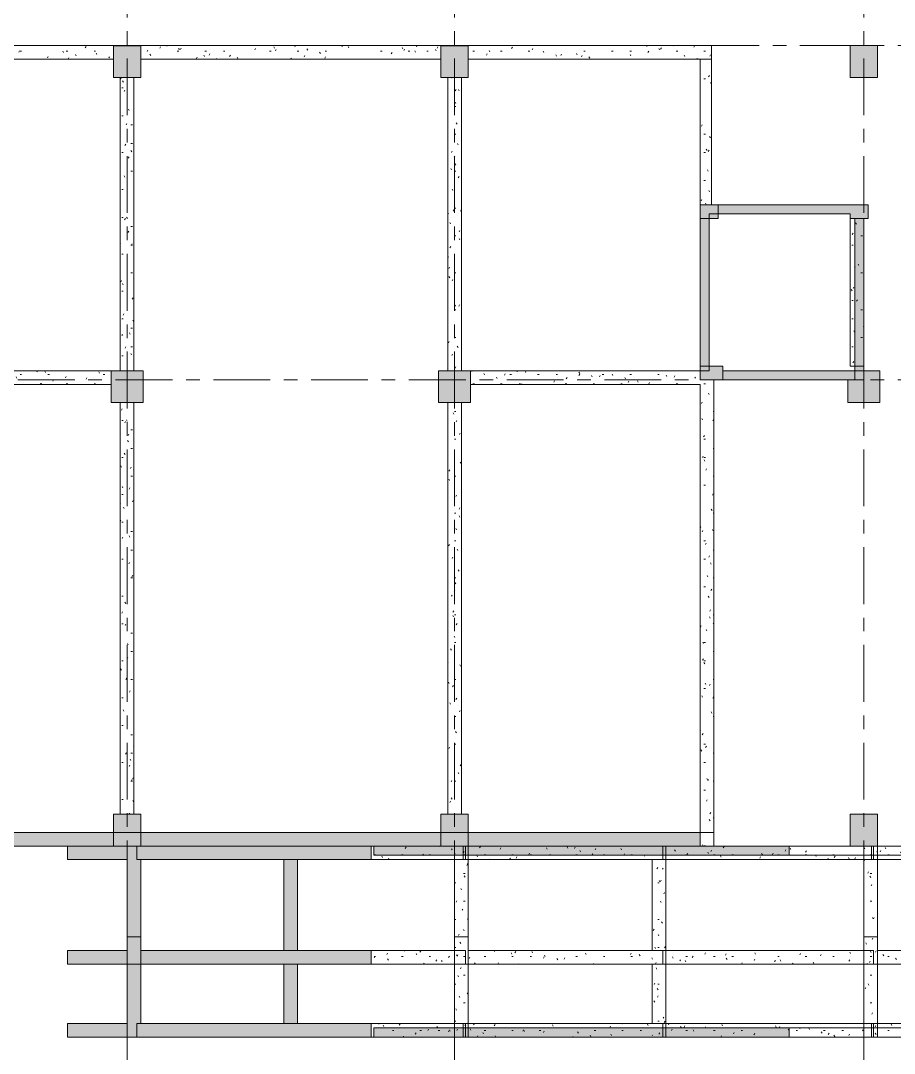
# Model space of a CAD drawing. Header units: millimetres. Extents: x -4000 to 187956, y -58990 to 162485.
# Drawn here: x 131889 to 151102, y -45815 to -23106 of the extents above; entities that cross this region are included whole.
import ezdxf

# ---------------------------------------------------------------- set-up
doc = ezdxf.new("R2010")
doc.units = ezdxf.units.MM
doc.linetypes.add('Grid Line 12_5mm', pattern=[2150, 1250, -300, 300, -300])
for name, color, linetype, lineweight in [('A-WALL', 113, 'Continuous', 13), ('A-WALL-PATT', 111, 'Continuous', 13), ('S-BEAM', 12, 'Continuous', 9), ('S-COLS', 52, 'Continuous', 9), ('S-GRID', 1, 'Continuous', 30)]:
    doc.layers.add(name, color=color, linetype=linetype, lineweight=lineweight)
pattern_1 = [(0, (0, 0), (812.8, 203.2), [33.528, -576.072, 33.528, -576.072, -3251.2]), (0, (0, 0), (812.8, 203.2), [-1219.2, 33.528, -1185.672, 33.528, -576.072, -1422.4]), (0, (0, 0), (812.8, 203.2), [-3048, 33.528, -372.872, 33.528, -982.472]), (120, (304.8, 101.6), (-582.37636, 602.30545), [33.528, -576.072, 33.528, -576.072, -3251.2]), (120, (304.8, 101.6), (-582.37636, 602.30545), [-1219.2, 33.528, -1185.672, 33.528, -576.072, -1422.4]), (120, (304.8, 101.6), (-582.37636, 602.30545), [-3048, 33.528, -372.872, 33.528, -982.472]), (240, (406.4, 508), (-230.42364, -805.50545), [33.528, -576.072, 33.528, -576.072, -3251.2]), (240, (406.4, 508), (-230.42364, -805.50545), [-1219.2, 33.528, -1185.672, 33.528, -576.072, -1422.4]), (240, (406.4, 508), (-230.42364, -805.50545), [-3048, 33.528, -372.872, 33.528, -982.472])]
pattern_2 = [(0, (2480.62, 0), (806.943, 203.2), [33.286, -571.921, 33.286, -571.921, -3227.771]), (0, (2480.62, 0), (806.943, 203.2), [-1210.414, 33.286, -1177.128, 33.286, -571.921, -1412.15]), (0, (2480.62, 0), (806.943, 203.2), [-3026.035, 33.286, -370.185, 33.286, -975.392]), (119.821, (2783.22, 101.6), (-579.43966, 604.50027), [33.468, -575.037, -3853.863]), (119.821, (2783.22, 101.6), (-579.43966, 604.50027), [-608.505, 33.468, -575.037, -3245.359]), (119.821, (2783.22, 101.6), (-579.43966, 604.50027), [-1217.009, 33.468, -1183.542, -2028.349]), (119.821, (2783.22, 101.6), (-579.43966, 604.50027), [-2434.019, 33.468, -575.037, -1419.844]), (119.821, (2783.22, 101.6), (-579.43966, 604.50027), [-3042.524, 33.468, -372.202, -1014.175]), (119.821, (2783.22, 101.6), (-579.43966, 604.50027), [-3448.194, 33.468, -980.707]), (240.179, (2884.1, 508), (-227.5056, -803.30884), [33.468, -575.037, -3853.863]), (240.179, (2884.1, 508), (-227.5056, -803.30884), [-608.505, 33.468, -575.037, -3245.359]), (240.179, (2884.1, 508), (-227.5056, -803.30884), [-1217.009, 33.468, -1183.542, -2028.349]), (240.179, (2884.1, 508), (-227.5056, -803.30884), [-2434.019, 33.468, -575.037, -1419.844]), (240.179, (2884.1, 508), (-227.5056, -803.30884), [-3042.524, 33.468, -372.202, -1014.175]), (240.179, (2884.1, 508), (-227.5056, -803.30884), [-3448.194, 33.468, -980.707])]

# ---------------------------------------------------------------- blocks, each defined once
blk = doc.blocks.new('CMF2_NHAPHUTRO_S_rvt-1-FFS - TANG 1')
at = {"layer": 'A-WALL-PATT', "transparency": 33554534}
for points in [[(147030, -30806), (147030, -27156), (146830, -27156), (146830, -30806)], [(150130, -27356), (150130, -27156), (147030, -27156), (147030, -27356), (147943, -27356)], [(150430, -31006), (150430, -27456), (150230, -27456), (150230, -31006)], [(150080, -31006), (150080, -30806), (147330, -30806), (147330, -31006), (147943, -31006)], [(147943, -41456), (148792, -41456), (148792, -41256), (139653, -41256), (139653, -41456)], [(148792, -45456), (148792, -45256), (139653, -45256), (139653, -45456), (147943, -45456)]]:
    blk.add_hatch(color=7, dxfattribs=at).paths.add_polyline_path(points)
at = {"layer": 'S-BEAM'}
h = blk.add_hatch(dxfattribs=at)
h.set_pattern_fill('FP_2', color=256, style=0, pattern_type=2)
h.set_pattern_definition(pattern_1)
h.paths.add_polyline_path([(133930, -23956), (133930, -23656), (127380, -23656), (127380, -23956), (129803, -23956)])
h = blk.add_hatch(dxfattribs=at)
h.set_pattern_fill('FP_2', color=256, style=0, pattern_type=2)
h.set_pattern_definition(pattern_1)
h.paths.add_polyline_path([(141130, -23956), (141130, -23656), (134530, -23656), (134530, -23956)])
h = blk.add_hatch(dxfattribs=at)
h.set_pattern_fill('FP_2', color=256, style=0, pattern_type=2)
h.set_pattern_definition(pattern_1)
h.paths.add_polyline_path([(146830, -23956), (147080, -23956), (147080, -23656), (141730, -23656), (141730, -23956)])
h = blk.add_hatch(dxfattribs=at)
h.set_pattern_fill('FP_1', color=256, style=0, pattern_type=2)
h.set_pattern_definition(pattern_1)
h.paths.add_polyline_path([(147080, -27156), (147080, -23956), (146830, -23956), (146830, -27156)])
h = blk.add_hatch(dxfattribs=at)
h.set_pattern_fill('FP_1', color=256, style=0, pattern_type=2)
h.set_pattern_definition(pattern_1)
h.paths.add_polyline_path([(134380, -30806), (134380, -24356), (134080, -24356), (134080, -30806)])
h = blk.add_hatch(dxfattribs=at)
h.set_pattern_fill('FP_1', color=256, style=0, pattern_type=2)
h.set_pattern_definition(pattern_1)
h.paths.add_polyline_path([(141580, -30806), (141580, -24356), (141280, -24356), (141280, -30806)])
h = blk.add_hatch(dxfattribs=at)
h.set_pattern_fill('FP_1', color=256, style=0, pattern_type=2)
h.set_pattern_definition(pattern_1)
h.paths.add_polyline_path([(150430, -30706), (150430, -27456), (150130, -27456), (150130, -30706)])
h = blk.add_hatch(dxfattribs=at)
h.set_pattern_fill('FP_1', color=256, style=0, pattern_type=2)
h.set_pattern_definition(pattern_1)
h.paths.add_polyline_path([(133880, -31106), (133880, -30806), (127380, -30806), (127380, -31106), (129803, -31106)])
h = blk.add_hatch(dxfattribs=at)
h.set_pattern_fill('FP_1', color=256, style=0, pattern_type=2)
h.set_pattern_definition(pattern_1)
h.paths.add_polyline_path([(141780, -31106), (146830, -31106), (146830, -30806), (141780, -30806)])
h = blk.add_hatch(dxfattribs=at)
h.set_pattern_fill('FP_1', color=256, style=0, pattern_type=2)
h.set_pattern_definition(pattern_1)
h.paths.add_polyline_path([(147130, -41256), (147130, -31006), (146830, -31006), (146830, -41256)])
h = blk.add_hatch(dxfattribs=at)
h.set_pattern_fill('FP_1', color=256, style=0, pattern_type=2)
h.set_pattern_definition(pattern_1)
h.paths.add_polyline_path([(134380, -40556), (134380, -31506), (134080, -31506), (134080, -40556)])
h = blk.add_hatch(dxfattribs=at)
h.set_pattern_fill('FP_1', color=256, style=0, pattern_type=2)
h.set_pattern_definition(pattern_1)
h.paths.add_polyline_path([(141580, -40556), (141580, -31506), (141280, -31506), (141280, -40556)])
h = blk.add_hatch(dxfattribs=at)
h.set_pattern_fill('FP_1', color=256, style=0, pattern_type=2)
h.set_pattern_definition(pattern_1)
h.paths.add_polyline_path([(146830, -41256), (146830, -40956), (57230, -40956), (57230, -41256), (138873, -41256)])
at = {"layer": 'S-BEAM', "lineweight": 5, "transparency": 33554534}
h = blk.add_hatch(color=256, dxfattribs=at)
h.paths.add_polyline_path([(134530, -41556), (137680, -41556), (137680, -41256), (134530, -41256), (134530, -41297)])
h.paths.add_polyline_path([(137980, -41556), (139599, -41556), (139599, -41256), (137980, -41256), (137980, -41297)])
h.paths.add_polyline_path([(132923, -41556), (134230, -41556), (134230, -41256), (132923, -41256), (132923, -41297)])
h = blk.add_hatch(color=256, dxfattribs=at)
h.paths.add_polyline_path([(134230, -45456), (134530, -45456), (134530, -43856), (134230, -43856), (134230, -45156)])
h.paths.add_polyline_path([(134530, -43256), (134530, -41256), (134230, -41256), (134230, -43256)])
blk.add_hatch(color=256, dxfattribs=at).paths.add_polyline_path([(137980, -45456), (137980, -41256), (137680, -41256), (137680, -45456)])
at = {"layer": 'S-BEAM'}
h = blk.add_hatch(dxfattribs=at)
h.set_pattern_fill('FP_3', color=256, style=0, pattern_type=2)
h.set_pattern_definition(pattern_2)
h.paths.add_polyline_path([(141670, -41556), (141670, -41256), (139599, -41256), (139599, -41556)])
h = blk.add_hatch(dxfattribs=at)
h.set_pattern_fill('FP_1', color=256, style=0, pattern_type=2)
h.set_pattern_definition(pattern_1)
h.paths.add_polyline_path([(141430, -45456), (141730, -45456), (141730, -41256), (141430, -41256), (141430, -45156)])
h = blk.add_hatch(dxfattribs=at)
h.set_pattern_fill('FP_3', color=256, style=0, pattern_type=2)
h.set_pattern_definition(pattern_2)
h.paths.add_polyline_path([(146008, -41556), (146008, -41256), (141730, -41256), (141730, -41556)])
h = blk.add_hatch(dxfattribs=at)
h.set_pattern_fill('FP_1', color=256, style=0, pattern_type=2)
h.set_pattern_definition(pattern_1)
h.paths.add_polyline_path([(145780, -45456), (146080, -45456), (146080, -41256), (145780, -41256), (145780, -45156)])
h = blk.add_hatch(dxfattribs=at)
h.set_pattern_fill('FP_3', color=256, style=0, pattern_type=2)
h.set_pattern_definition(pattern_2)
h.paths.add_polyline_path([(147943, -41556), (150645, -41556), (150645, -41256), (146080, -41256), (146080, -41556)])
h = blk.add_hatch(dxfattribs=at)
h.set_pattern_fill('FP_1', color=256, style=0, pattern_type=2)
h.set_pattern_definition(pattern_1)
h.paths.add_polyline_path([(150430, -45456), (150730, -45456), (150730, -41256), (150430, -41256), (150430, -45156)])
h = blk.add_hatch(dxfattribs=at)
h.set_pattern_fill('FP_3', color=256, style=0, pattern_type=2)
h.set_pattern_definition(pattern_2)
h.paths.add_polyline_path([(154983, -41556), (154983, -41256), (150730, -41256), (150730, -41556)])
at = {"layer": 'S-BEAM', "lineweight": 5, "transparency": 33554534}
h = blk.add_hatch(color=256, dxfattribs=at)
h.paths.add_polyline_path([(138873, -43856), (139599, -43856), (139599, -43556), (137980, -43556), (137980, -43856)])
h.paths.add_polyline_path([(137680, -43856), (137680, -43556), (134530, -43556), (134530, -43856)])
h.paths.add_polyline_path([(132923, -43856), (134230, -43856), (134230, -43556), (132923, -43556)])
at = {"layer": 'S-BEAM'}
h = blk.add_hatch(dxfattribs=at)
h.set_pattern_fill('FP_3', color=256, style=0, pattern_type=2)
h.set_pattern_definition(pattern_2)
h.paths.add_polyline_path([(141670, -43856), (141670, -43556), (139599, -43556), (139599, -43856)])
h = blk.add_hatch(dxfattribs=at)
h.set_pattern_fill('FP_3', color=256, style=0, pattern_type=2)
h.set_pattern_definition(pattern_2)
h.paths.add_polyline_path([(146008, -43856), (146008, -43556), (141730, -43556), (141730, -43856)])
h = blk.add_hatch(dxfattribs=at)
h.set_pattern_fill('FP_3', color=256, style=0, pattern_type=2)
h.set_pattern_definition(pattern_2)
h.paths.add_polyline_path([(150645, -43856), (150645, -43556), (146080, -43556), (146080, -43856), (147943, -43856)])
h = blk.add_hatch(dxfattribs=at)
h.set_pattern_fill('FP_3', color=256, style=0, pattern_type=2)
h.set_pattern_definition(pattern_2)
h.paths.add_polyline_path([(154983, -43856), (154983, -43556), (150730, -43556), (150730, -43856)])
at = {"layer": 'S-BEAM', "lineweight": 5, "transparency": 33554534}
h = blk.add_hatch(color=256, dxfattribs=at)
h.paths.add_polyline_path([(138873, -45456), (139599, -45456), (139599, -45156), (137980, -45156), (137980, -45456)])
h.paths.add_polyline_path([(137680, -45456), (137680, -45156), (134530, -45156), (134530, -45456)])
h.paths.add_polyline_path([(132923, -45456), (134230, -45456), (134230, -45156), (132923, -45156)])
at = {"layer": 'S-BEAM'}
h = blk.add_hatch(dxfattribs=at)
h.set_pattern_fill('FP_3', color=256, style=0, pattern_type=2)
h.set_pattern_definition(pattern_2)
h.paths.add_polyline_path([(141670, -45456), (141670, -45156), (139599, -45156), (139599, -45456)])
h = blk.add_hatch(dxfattribs=at)
h.set_pattern_fill('FP_3', color=256, style=0, pattern_type=2)
h.set_pattern_definition(pattern_2)
h.paths.add_polyline_path([(146008, -45456), (146008, -45156), (141730, -45156), (141730, -45456)])
h = blk.add_hatch(dxfattribs=at)
h.set_pattern_fill('FP_3', color=256, style=0, pattern_type=2)
h.set_pattern_definition(pattern_2)
h.paths.add_polyline_path([(150645, -45456), (150645, -45156), (146080, -45156), (146080, -45456), (147943, -45456)])
h = blk.add_hatch(dxfattribs=at)
h.set_pattern_fill('FP_3', color=256, style=0, pattern_type=2)
h.set_pattern_definition(pattern_2)
h.paths.add_polyline_path([(154983, -45456), (154983, -45156), (150730, -45156), (150730, -45456)])
at = {"layer": 'S-COLS', "lineweight": 5, "transparency": 33554534}
for points in [[(134530, -24356), (134530, -23656), (133930, -23656), (133930, -24356)], [(141730, -24356), (141730, -23656), (141130, -23656), (141130, -24356)], [(150730, -24356), (150730, -23656), (150130, -23656), (150130, -24356)], [(147230, -27456), (147230, -27156), (146830, -27156), (146830, -27456)], [(150130, -27456), (150530, -27456), (150530, -27156), (150130, -27156), (150130, -27356)], [(134580, -31506), (134580, -30806), (133880, -30806), (133880, -31506)], [(141780, -31506), (141780, -30806), (141080, -30806), (141080, -31506)], [(147330, -31006), (147330, -30706), (146830, -30706), (146830, -31006)], [(150780, -31506), (150780, -30806), (150080, -30806), (150080, -31506)], [(134230, -41256), (134530, -41256), (134530, -40556), (133930, -40556), (133930, -41256)], [(141730, -41256), (141730, -40556), (141130, -40556), (141130, -41256)], [(150730, -41256), (150730, -40556), (150130, -40556), (150130, -41256)], [(134530, -43856), (134530, -43256), (134230, -43256), (134230, -43856)]]:
    blk.add_hatch(color=256, dxfattribs=at).paths.add_polyline_path(points)
at = {"layer": 'S-COLS'}
h = blk.add_hatch(dxfattribs=at)
h.set_pattern_fill('FP_1', color=256, style=0, pattern_type=2)
h.set_pattern_definition(pattern_1)
h.paths.add_polyline_path([(141730, -43856), (141730, -43256), (141430, -43256), (141430, -43856)])
h = blk.add_hatch(dxfattribs=at)
h.set_pattern_fill('FP_1', color=256, style=0, pattern_type=2)
h.set_pattern_definition(pattern_1)
h.paths.add_polyline_path([(150730, -43856), (150730, -43256), (150430, -43256), (150430, -43856)])
at = {"layer": 'A-WALL', "color": 50, "lineweight": 15}
for p, q in [((146830, -27156), (146830, -30806)), ((147030, -27156), (146830, -27156)), ((150130, -27156), (147030, -27156)), ((147030, -30806), (147030, -27356)), ((147030, -27356), (150130, -27356)), ((150230, -27456), (150230, -31006)), ((150430, -31006), (150430, -27456)), ((146830, -30806), (147030, -30806)), ((150080, -30806), (147330, -30806)), ((147330, -31006), (150080, -31006)), ((150230, -31006), (150430, -31006)), ((148792, -41256), (139653, -41256)), ((139653, -41256), (139653, -41456)), ((141130, -41256), (139653, -41256)), ((141730, -41256), (141130, -41256)), ((148792, -41256), (141730, -41256)), ((148792, -41456), (148792, -41256)), ((148792, -41256), (150130, -41256)), ((150130, -41256), (150730, -41256)), ((150730, -41256), (159130, -41256)), ((139653, -41456), (148792, -41456)), ((139653, -41456), (148792, -41456)), ((174130, -41456), (148792, -41456)), ((148792, -45256), (139653, -45256)), ((139653, -45256), (139653, -45456)), ((148792, -45256), (139653, -45256)), ((148792, -45456), (148792, -45256)), ((148792, -45256), (174130, -45256)), ((139653, -45456), (148792, -45456)), ((139653, -45456), (148792, -45456)), ((174130, -45456), (148792, -45456))]:
    blk.add_line(p, q, dxfattribs=at)
at = {"layer": 'A-WALL', "color": 35, "lineweight": 15}
for p, q in [((150130, -41256), (148792, -41256)), ((159130, -41256), (150730, -41256)), ((148792, -41456), (172884, -41456)), ((172884, -45256), (148792, -45256)), ((148792, -45456), (172884, -45456))]:
    blk.add_line(p, q, dxfattribs=at)
at = {"layer": 'A-WALL', "color": 77, "lineweight": 15}
blk.add_line((150730, -41256), (150130, -41256), dxfattribs=at)
at = {"layer": 'S-BEAM', "color": 250}
for p, q in [((127380, -23656), (133930, -23656)), ((133930, -23656), (133930, -23956)), ((134530, -23956), (134530, -23656)), ((134530, -23656), (141130, -23656)), ((141130, -23656), (141130, -23956)), ((141730, -23956), (141730, -23656)), ((141730, -23656), (147080, -23656)), ((147080, -23956), (147080, -23656)), ((133930, -23956), (127380, -23956)), ((141130, -23956), (134530, -23956)), ((141730, -23956), (146830, -23956)), ((146830, -23956), (146830, -27156)), ((147080, -27156), (147080, -23956)), ((134380, -24356), (134080, -24356)), ((134080, -30806), (134080, -24356)), ((134380, -24356), (134380, -30806)), ((141580, -24356), (141280, -24356)), ((141280, -30806), (141280, -24356)), ((141580, -24356), (141580, -30806)), ((146830, -27156), (147080, -27156)), ((150230, -27456), (150130, -27456)), ((150130, -27456), (150130, -30706)), ((150430, -27456), (150230, -27456)), ((150430, -30706), (150430, -27456)), ((133880, -30806), (127380, -30806)), ((133880, -31106), (133880, -30806)), ((134380, -30806), (134080, -30806)), ((141580, -30806), (141280, -30806)), ((141780, -30806), (141780, -31106)), ((146830, -30806), (141780, -30806)), ((146830, -31006), (146830, -30806)), ((150230, -30706), (150130, -30706)), ((150430, -30706), (150230, -30706)), ((127380, -31106), (133880, -31106)), ((141780, -31106), (146830, -31106)), ((147130, -31006), (146830, -31006)), ((146830, -31106), (146830, -41256)), ((147130, -41256), (147130, -31006)), ((134380, -31506), (134080, -31506)), ((134080, -31506), (134080, -40556)), ((134380, -40556), (134380, -31506)), ((141580, -31506), (141280, -31506)), ((141280, -31506), (141280, -40556)), ((141580, -40556), (141580, -31506)), ((134080, -40556), (134380, -40556)), ((141280, -40556), (141580, -40556)), ((133930, -40956), (127330, -40956)), ((134530, -40956), (133930, -40956)), ((141130, -40956), (134530, -40956)), ((141730, -40956), (141130, -40956)), ((146830, -40956), (141730, -40956)), ((146830, -41256), (146830, -40956)), ((127330, -41256), (132923, -41256)), ((132923, -41256), (133930, -41256)), ((133930, -41256), (132923, -41256)), ((132923, -41256), (132923, -41556)), ((132923, -41256), (133930, -41256)), ((133930, -41256), (134442, -41256)), ((133930, -41256), (134230, -41256)), ((134530, -41256), (134230, -41256)), ((134230, -41556), (134230, -41256)), ((134230, -41256), (134442, -41256)), ((134230, -41256), (134230, -41556)), ((134442, -41256), (134442, -41556)), ((134530, -41256), (137680, -41256)), ((137680, -41256), (134530, -41256)), ((134530, -41256), (137680, -41256)), ((137980, -41256), (137680, -41256)), ((137980, -41256), (139599, -41256)), ((139599, -41256), (137980, -41256)), ((137980, -41256), (139599, -41256)), ((139599, -41556), (139599, -41256)), ((139599, -41256), (139653, -41256)), ((139653, -41256), (141130, -41256)), ((141130, -41256), (141670, -41256)), ((141730, -41256), (141670, -41256)), ((141670, -41456), (141670, -41256)), ((141730, -41456), (141730, -41256)), ((146008, -41256), (141730, -41256)), ((146008, -41256), (146080, -41256)), ((146008, -41456), (146008, -41256)), ((146080, -41456), (146080, -41256)), ((146080, -41256), (148792, -41256)), ((132923, -41556), (134230, -41556)), ((132923, -41556), (134230, -41556)), ((134230, -41556), (134230, -43256)), ((134230, -43256), (134230, -41556)), ((134442, -41556), (134530, -41556)), ((134530, -43256), (134530, -41556)), ((134530, -43256), (134530, -41556)), ((134530, -41556), (137680, -41556)), ((134530, -41556), (137680, -41556)), ((137680, -41556), (137680, -43556)), ((137680, -43556), (137680, -41556)), ((137980, -41556), (137680, -41556)), ((137980, -43556), (137980, -41556)), ((137980, -43556), (137980, -41556)), ((137980, -41556), (139599, -41556)), ((137980, -41556), (139599, -41556)), ((141670, -41556), (139599, -41556)), ((141430, -41556), (141430, -43556)), ((141670, -41556), (141670, -41456)), ((141730, -45256), (141730, -41456)), ((141730, -41556), (146008, -41556)), ((145780, -41556), (145780, -43556)), ((146008, -41556), (146008, -41456)), ((146080, -45256), (146080, -41456)), ((150645, -41556), (146080, -41556)), ((150430, -41556), (150430, -43556)), ((150645, -41556), (150645, -41456)), ((150730, -45256), (150730, -41456)), ((154983, -41556), (150730, -41556)), ((134530, -43256), (134230, -43256)), ((132923, -43556), (132923, -43856)), ((134230, -43556), (132923, -43556)), ((134230, -43556), (132923, -43556)), ((134230, -43556), (134230, -43856)), ((137680, -43556), (134530, -43556)), ((134530, -43556), (134530, -43856)), ((137680, -43556), (134530, -43556)), ((137680, -43556), (137980, -43556)), ((139599, -43556), (137980, -43556)), ((139599, -43556), (137980, -43556)), ((139599, -43856), (139599, -43556)), ((139599, -43556), (141670, -43556)), ((141670, -43856), (141670, -43556)), ((146008, -43556), (141730, -43556)), ((146008, -43856), (146008, -43556)), ((146080, -43556), (150645, -43556)), ((150645, -43856), (150645, -43556)), ((150730, -43556), (154983, -43556)), ((132923, -43856), (134230, -43856)), ((132923, -43856), (134230, -43856)), ((134230, -43856), (134230, -45156)), ((134230, -43856), (134230, -45156)), ((134530, -43856), (134230, -43856)), ((134530, -45156), (134530, -43856)), ((134530, -45156), (134530, -43856)), ((134530, -43856), (137680, -43856)), ((134530, -43856), (137680, -43856)), ((137680, -43856), (137680, -45156)), ((137680, -45156), (137680, -43856)), ((137980, -43856), (137680, -43856)), ((137980, -45156), (137980, -43856)), ((137980, -45156), (137980, -43856)), ((137980, -43856), (139599, -43856)), ((137980, -43856), (139599, -43856)), ((141670, -43856), (139599, -43856)), ((141430, -43856), (141430, -45156)), ((141730, -43856), (146008, -43856)), ((145780, -43856), (145780, -45156)), ((150645, -43856), (146080, -43856)), ((150430, -43856), (150430, -45156)), ((154983, -43856), (150730, -43856)), ((134230, -45156), (132923, -45156)), ((132923, -45156), (132923, -45456)), ((132923, -45156), (134230, -45156)), ((134230, -45156), (134230, -45456)), ((134230, -45156), (134230, -45456)), ((134530, -45156), (134442, -45156)), ((134442, -45156), (134442, -45456)), ((137680, -45156), (134530, -45156)), ((134530, -45156), (137680, -45156)), ((137680, -45156), (137980, -45156)), ((139599, -45156), (137980, -45156)), ((137980, -45156), (139599, -45156)), ((139599, -45456), (139599, -45156)), ((139599, -45156), (141670, -45156)), ((141670, -45256), (141670, -45156)), ((146008, -45156), (141730, -45156)), ((146008, -45256), (146008, -45156)), ((146080, -45156), (150645, -45156)), ((150645, -45256), (150645, -45156)), ((150730, -45156), (154983, -45156)), ((141670, -45456), (141670, -45256)), ((141730, -45456), (141730, -45256)), ((146008, -45456), (146008, -45256)), ((146080, -45456), (146080, -45256)), ((132923, -45456), (134230, -45456)), ((132923, -45456), (134230, -45456)), ((134230, -45456), (134530, -45456)), ((134230, -45456), (134442, -45456)), ((134530, -45456), (137680, -45456)), ((134530, -45456), (137680, -45456)), ((137680, -45456), (137980, -45456)), ((137980, -45456), (139599, -45456)), ((137980, -45456), (139599, -45456)), ((139653, -45456), (139599, -45456)), ((141670, -45456), (139653, -45456)), ((141730, -45456), (141670, -45456)), ((141730, -45456), (146008, -45456)), ((146080, -45456), (146008, -45456)), ((148792, -45456), (146080, -45456))]:
    blk.add_line(p, q, dxfattribs=at)
at = {"layer": 'S-BEAM', "color": 252}
for p, q in [((133930, -23656), (127380, -23656)), ((141130, -23656), (134530, -23656)), ((141730, -23656), (141730, -23956)), ((147080, -23656), (141730, -23656)), ((147080, -23656), (147080, -23956)), ((133930, -23956), (127380, -23956)), ((141130, -23956), (134530, -23956)), ((146830, -23956), (141730, -23956)), ((146830, -23956), (146830, -27156)), ((147080, -23956), (147080, -27156)), ((134080, -24356), (134080, -30806)), ((134380, -24356), (134380, -30806)), ((141280, -24356), (141280, -30806)), ((141580, -24356), (141580, -30806)), ((150130, -30706), (150130, -27456)), ((127380, -30806), (133880, -30806)), ((141780, -31106), (141780, -30806)), ((141780, -30806), (146830, -30806)), ((150130, -30706), (150230, -30706)), ((127380, -31106), (133880, -31106)), ((141780, -31106), (146830, -31106)), ((146830, -31006), (147130, -31006)), ((146830, -31106), (146830, -40956)), ((147130, -31006), (147130, -40956)), ((134080, -31506), (134080, -40556)), ((134380, -31506), (134380, -40556)), ((141280, -31506), (141280, -40556)), ((141580, -31506), (141580, -40556)), ((133930, -40956), (127330, -40956)), ((141130, -40956), (134530, -40956)), ((141730, -40956), (146830, -40956)), ((147130, -40956), (146830, -40956)), ((146830, -40956), (147130, -40956)), ((147130, -41256), (147130, -40956)), ((127330, -41256), (132923, -41256)), ((134442, -41256), (134530, -41256)), ((134442, -41256), (134530, -41256)), ((137680, -41256), (137980, -41256)), ((137680, -41256), (137980, -41256)), ((139599, -41256), (139653, -41256)), ((139599, -41256), (139653, -41256)), ((139653, -41256), (141130, -41256)), ((139653, -41256), (141130, -41256)), ((141730, -41256), (145780, -41256)), ((141730, -41456), (141730, -41256)), ((141730, -41256), (145780, -41256)), ((146080, -41256), (146830, -41256)), ((146080, -41256), (148792, -41256)), ((146080, -41456), (146080, -41256)), ((146830, -41256), (147130, -41256)), ((148792, -41256), (150130, -41256)), ((150645, -41456), (150645, -41256)), ((150730, -41456), (150730, -41256)), ((150730, -41256), (154983, -41256)), ((134442, -41556), (134530, -41556)), ((137680, -41556), (137980, -41556)), ((139599, -41556), (141430, -41556)), ((141430, -43256), (141430, -41556)), ((141430, -41556), (141670, -41556)), ((141670, -41556), (141730, -41556)), ((141730, -41556), (141730, -41456)), ((141730, -43256), (141730, -41556)), ((141730, -41556), (145780, -41556)), ((145780, -43556), (145780, -41556)), ((145780, -41556), (146008, -41556)), ((146080, -41556), (146008, -41556)), ((146080, -41556), (146080, -41456)), ((146080, -43556), (146080, -41556)), ((146080, -41556), (150430, -41556)), ((150430, -43256), (150430, -41556)), ((150430, -41556), (150645, -41556)), ((150645, -41556), (150730, -41556)), ((150730, -41556), (150730, -41456)), ((150730, -43256), (150730, -41556)), ((150730, -41556), (154780, -41556)), ((137980, -43556), (137680, -43556)), ((141430, -43556), (139599, -43556)), ((141670, -43556), (141430, -43556)), ((141730, -43856), (141730, -43556)), ((145780, -43556), (141730, -43556)), ((146008, -43556), (145780, -43556)), ((146008, -43556), (146080, -43556)), ((150430, -43556), (146080, -43556)), ((146080, -43856), (146080, -43556)), ((150645, -43556), (150430, -43556)), ((150730, -43856), (150730, -43556)), ((154780, -43556), (150730, -43556)), ((137680, -43856), (137980, -43856)), ((139599, -43856), (141430, -43856)), ((141430, -43856), (141430, -45156)), ((141430, -43856), (141670, -43856)), ((141730, -45156), (141730, -43856)), ((141730, -43856), (145780, -43856)), ((145780, -45156), (145780, -43856)), ((145780, -43856), (146008, -43856)), ((146080, -43856), (146008, -43856)), ((146080, -45156), (146080, -43856)), ((146080, -43856), (150430, -43856)), ((150430, -43856), (150430, -45156)), ((150430, -43856), (150645, -43856)), ((150730, -45156), (150730, -43856)), ((150730, -43856), (154780, -43856)), ((134442, -45156), (134530, -45156)), ((137680, -45156), (137980, -45156)), ((139599, -45156), (141430, -45156)), ((141670, -45156), (141430, -45156)), ((141730, -45156), (141670, -45156)), ((141730, -45256), (141730, -45156)), ((141730, -45156), (145780, -45156)), ((146008, -45156), (145780, -45156)), ((146008, -45156), (146080, -45156)), ((146080, -45156), (150430, -45156)), ((146080, -45256), (146080, -45156)), ((150645, -45156), (150430, -45156)), ((150730, -45156), (150645, -45156)), ((150730, -45156), (154780, -45156)), ((150730, -45256), (150730, -45156)), ((141730, -45456), (141730, -45256)), ((146080, -45456), (146080, -45256)), ((150645, -45456), (150645, -45256)), ((150730, -45456), (150730, -45256)), ((134442, -45456), (134530, -45456)), ((137680, -45456), (137980, -45456)), ((139599, -45456), (139653, -45456)), ((139653, -45456), (141430, -45456)), ((141730, -45456), (145780, -45456)), ((146080, -45456), (148792, -45456)), ((150645, -45456), (148792, -45456)), ((150730, -45456), (150645, -45456)), ((154983, -45456), (150730, -45456))]:
    blk.add_line(p, q, dxfattribs=at)
at = {"layer": 'S-BEAM', "color": 37}
for p, q in [((133930, -23956), (133930, -23656)), ((134530, -23656), (134530, -23956)), ((141130, -23956), (141130, -23656)), ((134080, -24356), (134380, -24356)), ((141280, -24356), (141580, -24356)), ((147080, -27156), (147030, -27156)), ((150130, -27456), (150230, -27456)), ((150430, -30706), (150430, -27456)), ((133880, -30806), (133880, -31106)), ((134080, -30806), (134380, -30806)), ((141280, -30806), (141580, -30806)), ((146830, -30806), (146830, -31006)), ((150230, -30706), (150430, -30706)), ((134080, -31506), (134380, -31506)), ((141280, -31506), (141580, -31506)), ((134380, -40556), (134080, -40556)), ((141580, -40556), (141280, -40556)), ((134530, -40956), (133930, -40956)), ((133930, -41256), (133930, -40956)), ((133930, -40956), (133930, -41256)), ((134530, -41256), (134530, -40956)), ((134530, -41256), (134530, -40956)), ((141730, -40956), (141130, -40956)), ((141130, -41256), (141130, -40956)), ((141130, -40956), (141130, -41256)), ((141730, -41256), (141730, -40956)), ((141730, -41256), (141730, -40956)), ((132923, -41256), (133930, -41256)), ((134530, -41256), (137680, -41256)), ((137980, -41256), (139599, -41256)), ((141130, -41256), (141430, -41256)), ((141130, -41256), (141430, -41256)), ((150130, -41256), (150645, -41256)), ((150730, -41256), (150645, -41256))]:
    blk.add_line(p, q, dxfattribs=at)
at = {"layer": 'S-BEAM', "color": 253}
for p, q in [((147080, -23956), (146830, -23956)), ((147080, -23956), (146830, -23956)), ((146830, -40956), (146830, -41256)), ((146830, -40956), (146830, -41256)), ((139599, -41256), (139653, -41256)), ((141430, -41256), (141622, -41256)), ((141430, -41456), (141430, -41256)), ((141430, -41256), (141430, -41456)), ((141622, -41256), (141622, -41456)), ((141670, -41256), (141730, -41256)), ((141670, -41256), (141730, -41256)), ((146008, -41256), (146080, -41256)), ((146008, -41256), (146080, -41256)), ((146830, -41256), (147130, -41256)), ((148792, -41256), (150130, -41256)), ((150430, -41256), (150597, -41256)), ((150730, -41256), (154780, -41256)), ((150730, -41456), (150730, -41256)), ((141430, -41556), (141430, -41456)), ((141430, -41456), (141430, -41556)), ((141622, -41456), (141622, -41556)), ((141622, -41556), (141670, -41556)), ((141670, -41556), (141730, -41556)), ((146008, -41556), (145780, -41556)), ((146008, -41556), (146080, -41556)), ((150430, -41556), (150430, -41456)), ((150430, -41456), (150430, -41556)), ((150597, -41456), (150597, -41556)), ((150597, -41556), (150645, -41556)), ((150645, -41556), (150730, -41556)), ((141730, -43256), (141430, -43256)), ((150730, -43256), (150430, -43256)), ((145780, -43556), (146008, -43556)), ((146080, -43556), (146008, -43556)), ((141730, -43856), (141670, -43856)), ((146008, -43856), (145780, -43856)), ((146008, -43856), (146080, -43856)), ((150730, -43856), (150645, -43856)), ((141430, -45156), (141430, -45256)), ((141430, -45156), (141430, -45256)), ((141670, -45156), (141622, -45156)), ((141622, -45156), (141622, -45256)), ((141670, -45156), (141730, -45156)), ((145780, -45156), (146008, -45156)), ((146008, -45156), (146080, -45156)), ((150430, -45156), (150430, -45256)), ((150430, -45156), (150430, -45256)), ((150645, -45156), (150597, -45156)), ((150597, -45156), (150597, -45256)), ((150645, -45156), (150730, -45156)), ((141430, -45256), (141430, -45456)), ((141430, -45256), (141430, -45456)), ((141622, -45256), (141622, -45456)), ((150730, -45456), (150730, -45256)), ((141430, -45456), (141622, -45456)), ((141670, -45456), (141730, -45456)), ((146008, -45456), (146080, -45456)), ((148792, -45456), (150430, -45456)), ((150730, -45456), (154780, -45456))]:
    blk.add_line(p, q, dxfattribs=at)
at = {"layer": 'S-BEAM', "color": 59}
for p, q in [((147030, -27156), (146830, -27156)), ((150230, -27456), (150430, -27456)), ((133930, -41256), (134442, -41256))]:
    blk.add_line(p, q, dxfattribs=at)
at = {"layer": 'S-BEAM', "color": 8}
for p, q in [((134442, -41256), (134530, -41256)), ((137680, -41256), (137980, -41256)), ((139653, -41256), (141130, -41256)), ((141430, -41256), (141622, -41256)), ((141430, -41256), (141622, -41256)), ((141730, -41256), (145780, -41256)), ((146080, -41256), (146830, -41256))]:
    blk.add_line(p, q, dxfattribs=at)
at = {"layer": 'S-BEAM', "color": 57}
blk.add_line((141130, -41256), (141430, -41256), dxfattribs=at)
at = {"layer": 'S-BEAM', "color": 9}
for p, q in [((141622, -41256), (141670, -41256)), ((141622, -41256), (141670, -41256)), ((141622, -41256), (141670, -41256)), ((141670, -41256), (141730, -41256)), ((146008, -41256), (146080, -41256)), ((150597, -41256), (150645, -41256)), ((150645, -41256), (150730, -41256))]:
    blk.add_line(p, q, dxfattribs=at)
at = {"layer": 'S-BEAM', "color": 254}
for p, q in [((145780, -41256), (146008, -41256)), ((145780, -41256), (146008, -41256)), ((145780, -41256), (146008, -41256)), ((150430, -41456), (150430, -41256)), ((150430, -41256), (150430, -41456)), ((150597, -41256), (150597, -41456)), ((141622, -41556), (141670, -41556)), ((145780, -41556), (146008, -41556)), ((150597, -41556), (150645, -41556)), ((141430, -43556), (141430, -43856)), ((141730, -43556), (141730, -43856)), ((146008, -43556), (145780, -43556)), ((150430, -43556), (150430, -43856)), ((150730, -43556), (150730, -43856)), ((141670, -43856), (141430, -43856)), ((145780, -43856), (146008, -43856)), ((150645, -43856), (150430, -43856)), ((141622, -45156), (141670, -45156)), ((145780, -45156), (146008, -45156)), ((150597, -45156), (150645, -45156)), ((150430, -45256), (150430, -45456)), ((150430, -45256), (150430, -45456)), ((150597, -45256), (150597, -45456)), ((141622, -45456), (141670, -45456)), ((145780, -45456), (146008, -45456)), ((150430, -45456), (150597, -45456)), ((150597, -45456), (150645, -45456)), ((150645, -45456), (150730, -45456))]:
    blk.add_line(p, q, dxfattribs=at)
at = {"layer": 'S-BEAM', "color": 251}
blk.add_line((150130, -41256), (150430, -41256), dxfattribs=at)
at = {"layer": 'S-COLS', "color": 250}
for p, q in [((134530, -23656), (133930, -23656)), ((133930, -23656), (133930, -24356)), ((133930, -23656), (134530, -23656)), ((134530, -23659), (133930, -23659)), ((133930, -23659), (133930, -24356)), ((133930, -23659), (134530, -23659)), ((134530, -24356), (134530, -23656)), ((134530, -24356), (134530, -23659)), ((141730, -23656), (141130, -23656)), ((141130, -23656), (141130, -24356)), ((141130, -23656), (141730, -23656)), ((141730, -23659), (141130, -23659)), ((141130, -23659), (141130, -24356)), ((141130, -23659), (141730, -23659)), ((141730, -24356), (141730, -23656)), ((141730, -24356), (141730, -23659)), ((150730, -23656), (150130, -23656)), ((150130, -23656), (150130, -24356)), ((150130, -24356), (150130, -23656)), ((150130, -23656), (150730, -23656)), ((150730, -24356), (150730, -23656)), ((150730, -23656), (150730, -24356)), ((133930, -24356), (134530, -24356)), ((133930, -24356), (134530, -24356)), ((141130, -24356), (141730, -24356)), ((141130, -24356), (141730, -24356)), ((150130, -24356), (150730, -24356)), ((150730, -24356), (150130, -24356)), ((147230, -27156), (146830, -27156)), ((146830, -27156), (146830, -27456)), ((146830, -27456), (146830, -27156)), ((147080, -27156), (147230, -27156)), ((147230, -27456), (147230, -27156)), ((147230, -27156), (147230, -27356)), ((150530, -27156), (150130, -27156)), ((150430, -27156), (150530, -27156)), ((150530, -27456), (150530, -27156)), ((150530, -27156), (150530, -27456)), ((146830, -27456), (147230, -27456)), ((147030, -27456), (146830, -27456)), ((147230, -27456), (147030, -27456)), ((147230, -27356), (147230, -27456)), ((150130, -27356), (150130, -27456)), ((150130, -27456), (150130, -27356)), ((150130, -27456), (150230, -27456)), ((150430, -27456), (150530, -27456)), ((150530, -27456), (150430, -27456)), ((134580, -30806), (133880, -30806)), ((133880, -30806), (133880, -31506)), ((134580, -30806), (133880, -30806)), ((133880, -30806), (133880, -31506)), ((134580, -31506), (134580, -30806)), ((134580, -31506), (134580, -30806)), ((141780, -30806), (141080, -30806)), ((141080, -30806), (141080, -31506)), ((141780, -30806), (141080, -30806)), ((141080, -30806), (141080, -31506)), ((141780, -31506), (141780, -30806)), ((141780, -31506), (141780, -30806)), ((147330, -30706), (146830, -30706)), ((146830, -30706), (146830, -31006)), ((146830, -30806), (146830, -30706)), ((146830, -30706), (147030, -30706)), ((147030, -30706), (147330, -30706)), ((147330, -30806), (147330, -30706)), ((147330, -30706), (147330, -30806)), ((147330, -30806), (147330, -31006)), ((150780, -30806), (150080, -30806)), ((150230, -30806), (150430, -30806)), ((150430, -30806), (150780, -30806)), ((150780, -31506), (150780, -30806)), ((150780, -30806), (150780, -31506)), ((146830, -31006), (147330, -31006)), ((147330, -31006), (147130, -31006)), ((150080, -31006), (150080, -31506)), ((150080, -31506), (150080, -31006)), ((133880, -31506), (134580, -31506)), ((133880, -31506), (134580, -31506)), ((141080, -31506), (141780, -31506)), ((141080, -31506), (141780, -31506)), ((150080, -31506), (150780, -31506)), ((150780, -31506), (150080, -31506)), ((134530, -40556), (133930, -40556)), ((133930, -40556), (133930, -41256)), ((134530, -40556), (133930, -40556)), ((133930, -40556), (133930, -41256)), ((134530, -41256), (134530, -40556)), ((134530, -41256), (134530, -40556)), ((141730, -40556), (141130, -40556)), ((141130, -40556), (141130, -41256)), ((141730, -40556), (141130, -40556)), ((141130, -40556), (141130, -41256)), ((141730, -41256), (141730, -40556)), ((141730, -41256), (141730, -40556)), ((150730, -40556), (150130, -40556)), ((150130, -40556), (150130, -41256)), ((150130, -41256), (150130, -40556)), ((150130, -40556), (150730, -40556)), ((150730, -41256), (150730, -40556)), ((150730, -40556), (150730, -41256)), ((133930, -41256), (134442, -41256)), ((134230, -41256), (134530, -41256)), ((141130, -41256), (141730, -41256)), ((150130, -41256), (150730, -41256)), ((134230, -43256), (134230, -43556)), ((134230, -43556), (134230, -43256)), ((134230, -43256), (134530, -43256)), ((134530, -43556), (134530, -43256)), ((134530, -43256), (134530, -43556)), ((134230, -43856), (134230, -43556)), ((134530, -43556), (134530, -43856)), ((134530, -43856), (134230, -43856))]:
    blk.add_line(p, q, dxfattribs=at)
at = {"layer": 'S-COLS', "color": 37}
for p, q in [((133930, -23659), (133930, -23656)), ((134530, -23656), (134530, -23659)), ((141130, -23659), (141130, -23656)), ((147030, -27156), (147080, -27156)), ((150230, -27456), (150130, -27456)), ((146830, -31006), (146830, -30806)), ((141130, -41256), (141430, -41256))]:
    blk.add_line(p, q, dxfattribs=at)
at = {"layer": 'S-COLS', "color": 252}
for p, q in [((141730, -23656), (141730, -23659)), ((147130, -31006), (146830, -31006)), ((134442, -41256), (134530, -41256))]:
    blk.add_line(p, q, dxfattribs=at)
at = {"layer": 'S-COLS', "color": 59}
blk.add_line((146830, -27156), (147030, -27156), dxfattribs=at)
at = {"layer": 'S-COLS', "color": 8}
blk.add_line((141430, -41256), (141622, -41256), dxfattribs=at)
at = {"layer": 'S-COLS', "color": 9}
for p, q in [((141622, -41256), (141670, -41256)), ((150645, -41256), (150597, -41256)), ((150730, -41256), (150645, -41256))]:
    blk.add_line(p, q, dxfattribs=at)
at = {"layer": 'S-COLS', "color": 253}
for p, q in [((141670, -41256), (141730, -41256)), ((150597, -41256), (150430, -41256)), ((141430, -43556), (141430, -43256)), ((141430, -43256), (141730, -43256)), ((141730, -43256), (141730, -43556)), ((150430, -43556), (150430, -43256)), ((150430, -43256), (150730, -43256)), ((150730, -43256), (150730, -43556)), ((141730, -43856), (141670, -43856)), ((150730, -43856), (150645, -43856))]:
    blk.add_line(p, q, dxfattribs=at)
at = {"layer": 'S-COLS', "color": 251}
blk.add_line((150430, -41256), (150130, -41256), dxfattribs=at)
at = {"layer": 'S-COLS', "color": 254}
for p, q in [((141430, -43856), (141430, -43556)), ((141730, -43556), (141730, -43856)), ((150430, -43856), (150430, -43556)), ((150730, -43556), (150730, -43856)), ((141670, -43856), (141430, -43856)), ((150645, -43856), (150430, -43856))]:
    blk.add_line(p, q, dxfattribs=at)
at = {"layer": 'S-GRID', "linetype": 'Grid Line 12_5mm', "lineweight": 9}
for p, q in [((134230, -13185), (134230, -57690)), ((141430, -13185), (141430, -57690)), ((150430, -13185), (150430, -57690)), ((47977, -23656), (186656, -23656)), ((47977, -31006), (186656, -31006)), ((47977, -41256), (186656, -41256))]:
    blk.add_line(p, q, dxfattribs=at)

msp = doc.modelspace()

# ---------------------------------------------------------------- block references
at = {"lineweight": 5}
msp.add_blockref('CMF2_NHAPHUTRO_S_rvt-1-FFS - TANG 1', (0, 0), dxfattribs=at)

doc.saveas('drawing.dxf')
